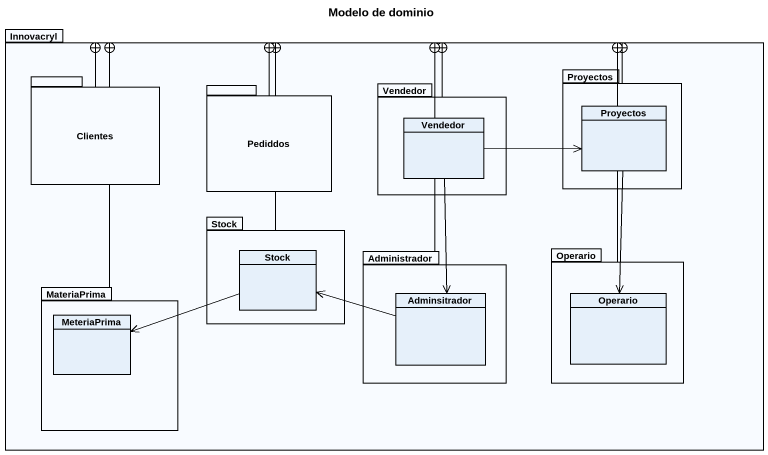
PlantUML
@startuml
title Modelo de dominio
hide circle
hide empty members
package Innovacryl {
  package Proyectos {
    class "Proyectos" as Proyectos_2
  }
  package Clientes {
  }
  package Pediddos {
  }
  package Vendedor {
    class "Vendedor" as Vendedor_2
  }
  package Stock {
    class "Stock" as Stock_2
  }
  package Administrador {
    class Adminsitrador
  }
  package Operario {
    class "Operario" as Operario_2
  }
  package MateriaPrima {
    class MeteriaPrima
  }
}
Proyectos -left-+ Innovacryl
Clientes -right-+ Innovacryl
Pediddos --+ Innovacryl
Vendedor --+ Innovacryl
Proyectos_2 --> Operario_2
Vendedor_2 -right-> Proyectos_2
Vendedor_2 --> Adminsitrador
Stock -right-+ Innovacryl
Stock_2 -left-> MeteriaPrima
Administrador -up-+ Innovacryl
Operario -left-+ Innovacryl
MateriaPrima -right-+ Innovacryl
Adminsitrador -left-> Stock_2
@enduml
